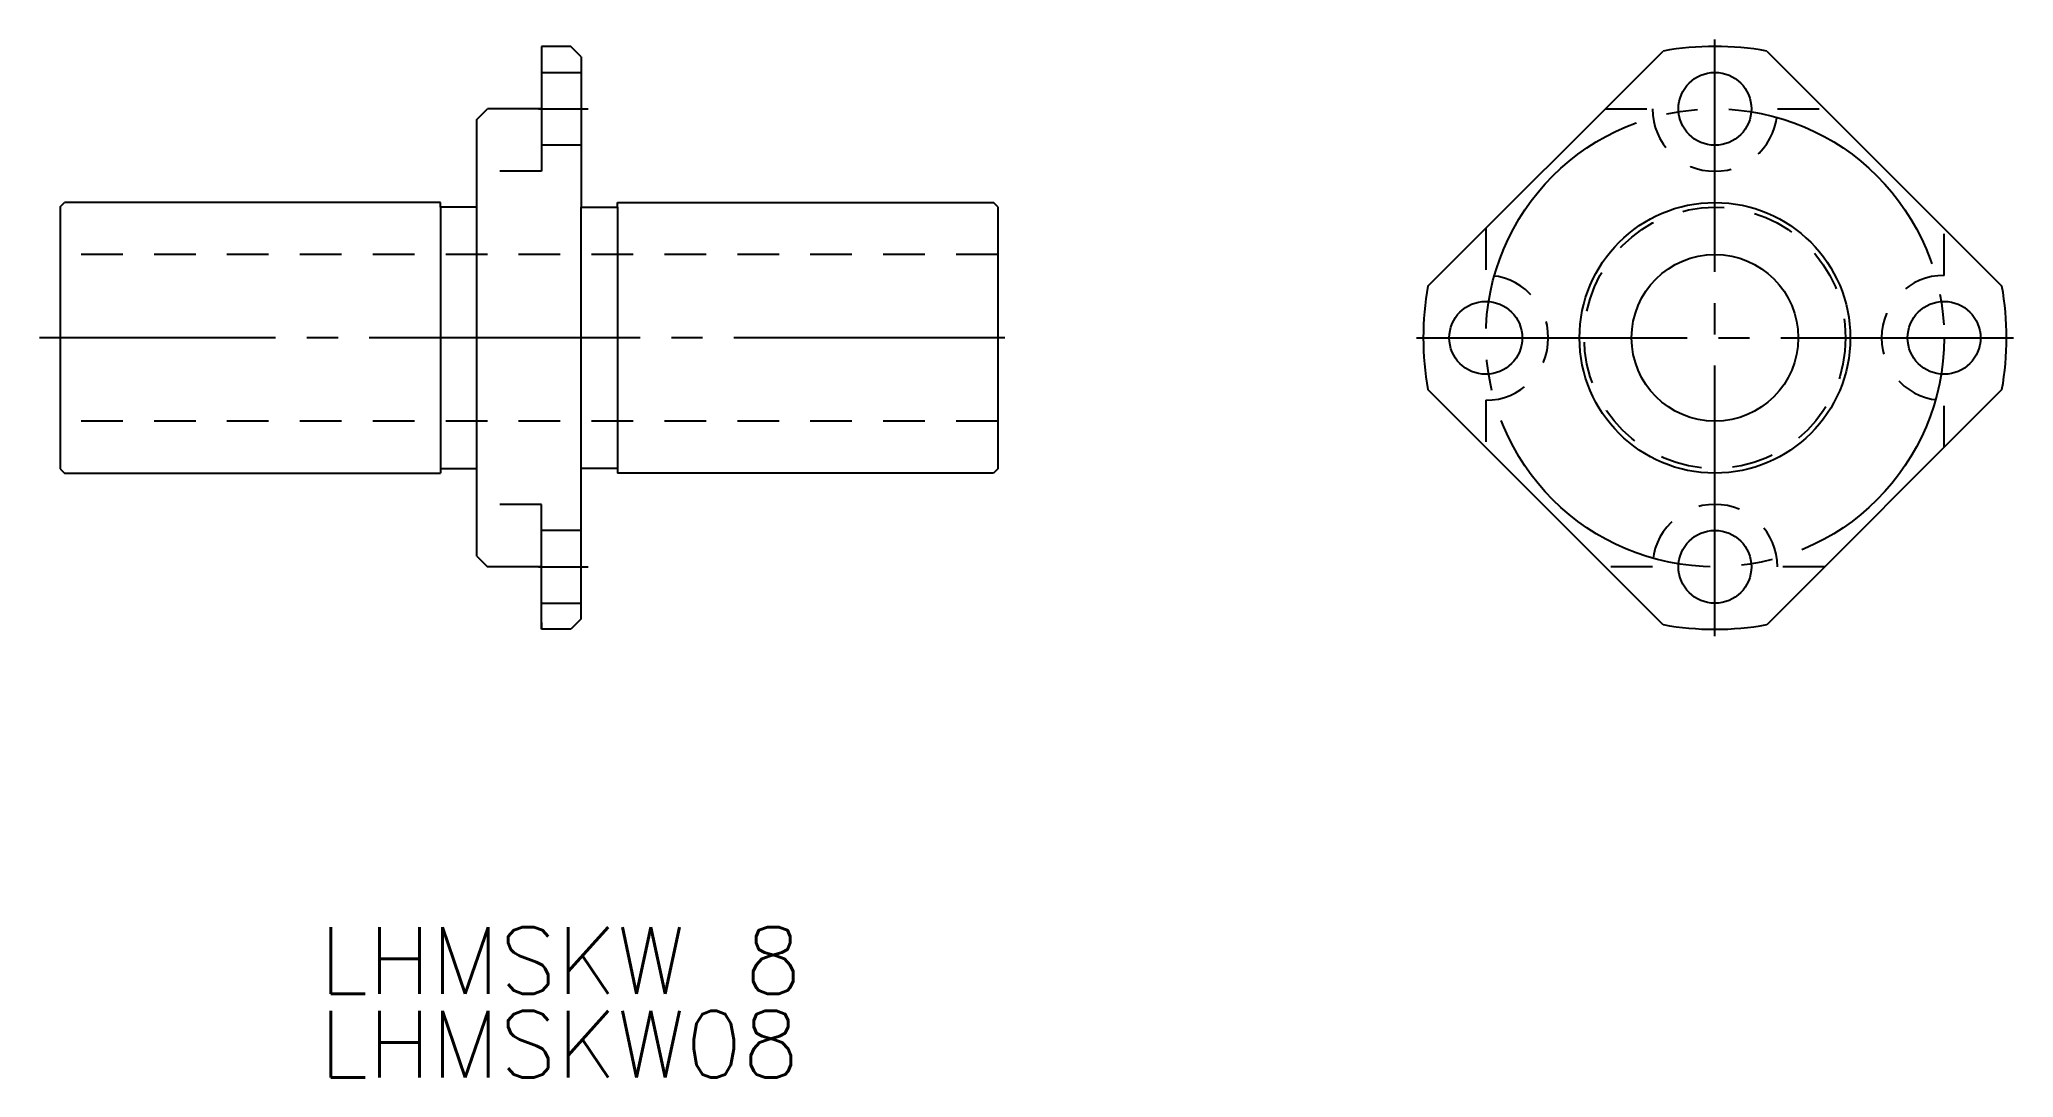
# Model space of a CAD drawing. Extents: x 116.1 to 210.9, y 114.5 to 164.4.
import ezdxf

# ---------------------------------------------------------------- set-up
doc = ezdxf.new("R2010")
doc.units = 0
doc.linetypes.add('CENTER', pattern=[17.5, 13, -1.5, 1.5, -1.5])
doc.linetypes.add('DASHED', pattern=[3.5, 2, -1.5])
doc.layers.get('0').update_dxf_attribs({"linetype": 'CONTINUOUS'})
doc.layers.add('CENTER', color=1, linetype='CENTER')
doc.styles.get("Standard").update_dxf_attribs({"font": 'txt.shx', "bigfont": '@extfont2.shx'})

msp = doc.modelspace()

# ---------------------------------------------------------------- linework, layer by layer
at = {"color": 7, "linetype": 'CONTINUOUS'}
for p, q in [((141.598, 164.03), (140.198, 164.03)), ((140.198, 164.03), (140.198, 161.03)), ((142.098, 163.53), (141.598, 164.03)), ((142.098, 163.53), (142.098, 156.305)), ((182.748, 152.515), (194.039, 163.807)), ((199.011, 163.807), (210.303, 152.515)), ((137.098, 160.517), (137.598, 161.03)), ((137.098, 139.542), (137.098, 160.517)), ((140.198, 161.03), (137.598, 161.03)), ((117.098, 156.33), (117.298, 156.53)), ((135.348, 156.53), (117.298, 156.53)), ((135.348, 156.305), (135.348, 156.53)), ((143.848, 156.53), (161.898, 156.53)), ((143.848, 156.305), (143.848, 156.53)), ((162.098, 156.33), (161.898, 156.53)), ((117.098, 156.33), (117.098, 143.73)), ((135.348, 156.305), (135.348, 143.53)), ((137.098, 156.305), (135.348, 156.305)), ((142.098, 156.305), (143.848, 156.305)), ((142.098, 136.53), (142.098, 156.305)), ((143.848, 156.305), (143.848, 143.53)), ((162.098, 156.33), (162.098, 143.73)), ((194.039, 136.252), (182.748, 147.544)), ((210.303, 147.544), (199.011, 136.252)), ((117.098, 143.73), (117.298, 143.53)), ((117.298, 143.53), (135.348, 143.53)), ((135.348, 143.755), (137.098, 143.755)), ((143.848, 143.755), (142.098, 143.755)), ((161.898, 143.53), (143.848, 143.53)), ((162.098, 143.73), (161.898, 143.53)), ((137.098, 139.542), (137.598, 139.03)), ((140.198, 139.03), (137.598, 139.03)), ((140.198, 136.03), (140.198, 139.03)), ((142.098, 136.53), (141.598, 136.03)), ((140.198, 136.355), (140.198, 136.03)), ((141.598, 136.03), (140.198, 136.03))]:
    msp.add_line(p, q, dxfattribs=at)
at = {"color": 3, "linetype": 'DASHED'}
for p, q in [((140.198, 162.78), (142.098, 162.78)), ((140.198, 161.03), (140.198, 159.28)), ((191.262, 161.03), (193.525, 161.03)), ((199.525, 161.03), (201.789, 161.03)), ((142.098, 159.28), (140.198, 159.28)), ((140.198, 159.28), (140.198, 158.03)), ((140.198, 158.03), (137.098, 158.03)), ((185.525, 155.293), (185.525, 153.03)), ((207.525, 153.03), (207.525, 155.293)), ((162.098, 154.03), (117.098, 154.03)), ((185.525, 147.03), (185.525, 144.766)), ((207.525, 144.766), (207.525, 147.03)), ((162.098, 146.03), (117.098, 146.03)), ((140.198, 142.03), (137.098, 142.03)), ((140.198, 140.78), (140.198, 142.03)), ((140.198, 139.03), (140.198, 140.78)), ((142.098, 140.78), (140.198, 140.78)), ((193.525, 139.03), (191.262, 139.03)), ((201.789, 139.03), (199.525, 139.03)), ((140.198, 137.28), (142.098, 137.28))]:
    msp.add_line(p, q, dxfattribs=at)
at = {"color": 7, "linetype": 'CONTINUOUS'}
for centre, radius in [((196.525, 161.03), 1.75), ((196.525, 150.03), 6.5), ((196.525, 150.03), 4), ((185.525, 150.03), 1.75), ((207.525, 150.03), 1.75), ((196.525, 139.03), 1.75)]:
    msp.add_circle(centre, radius, dxfattribs=at)
at = {"color": 3, "linetype": 'DASHED'}
msp.add_circle((196.525, 150.03), 6.275, dxfattribs=at)
at = {"color": 7, "linetype": 'CONTINUOUS'}
for start, end in [(79.77194, 100.22806), (169.77194, 190.22806), (349.77194, 10.22806), (259.77194, 280.22806)]:
    msp.add_arc((196.525, 150.03), 14, start, end, dxfattribs=at)
at = {"color": 3, "linetype": 'DASHED'}
for centre, start, end in [((196.525, 161.03), 180, 0), ((185.525, 150.03), 270, 90), ((207.525, 150.03), 90, 270), ((196.525, 139.03), 0, 180)]:
    msp.add_arc(centre, 3, start, end, dxfattribs=at)
at = {"layer": 'CENTER', "color": 1, "linetype": 'CENTER'}
for p, q in [((196.525, 135.696), (196.525, 164.363)), ((140.058, 161.03), (142.431, 161.03)), ((162.431, 150.03), (116.098, 150.03)), ((182.192, 150.03), (210.859, 150.03)), ((140.058, 139.03), (142.431, 139.03))]:
    msp.add_line(p, q, dxfattribs=at)
msp.add_circle((196.525, 150.03), 11, dxfattribs=at)

# ---------------------------------------------------------------- texts
at = {"color": 7, "linetype": 'CONTINUOUS'}
for s, p in [('LHMSKW 8', (129.54, 118.523)), ('LHMSKW08', (129.54, 114.498))]:
    msp.add_text(s, height=3.2, dxfattribs=at).set_placement(p)

doc.saveas('drawing.dxf')
